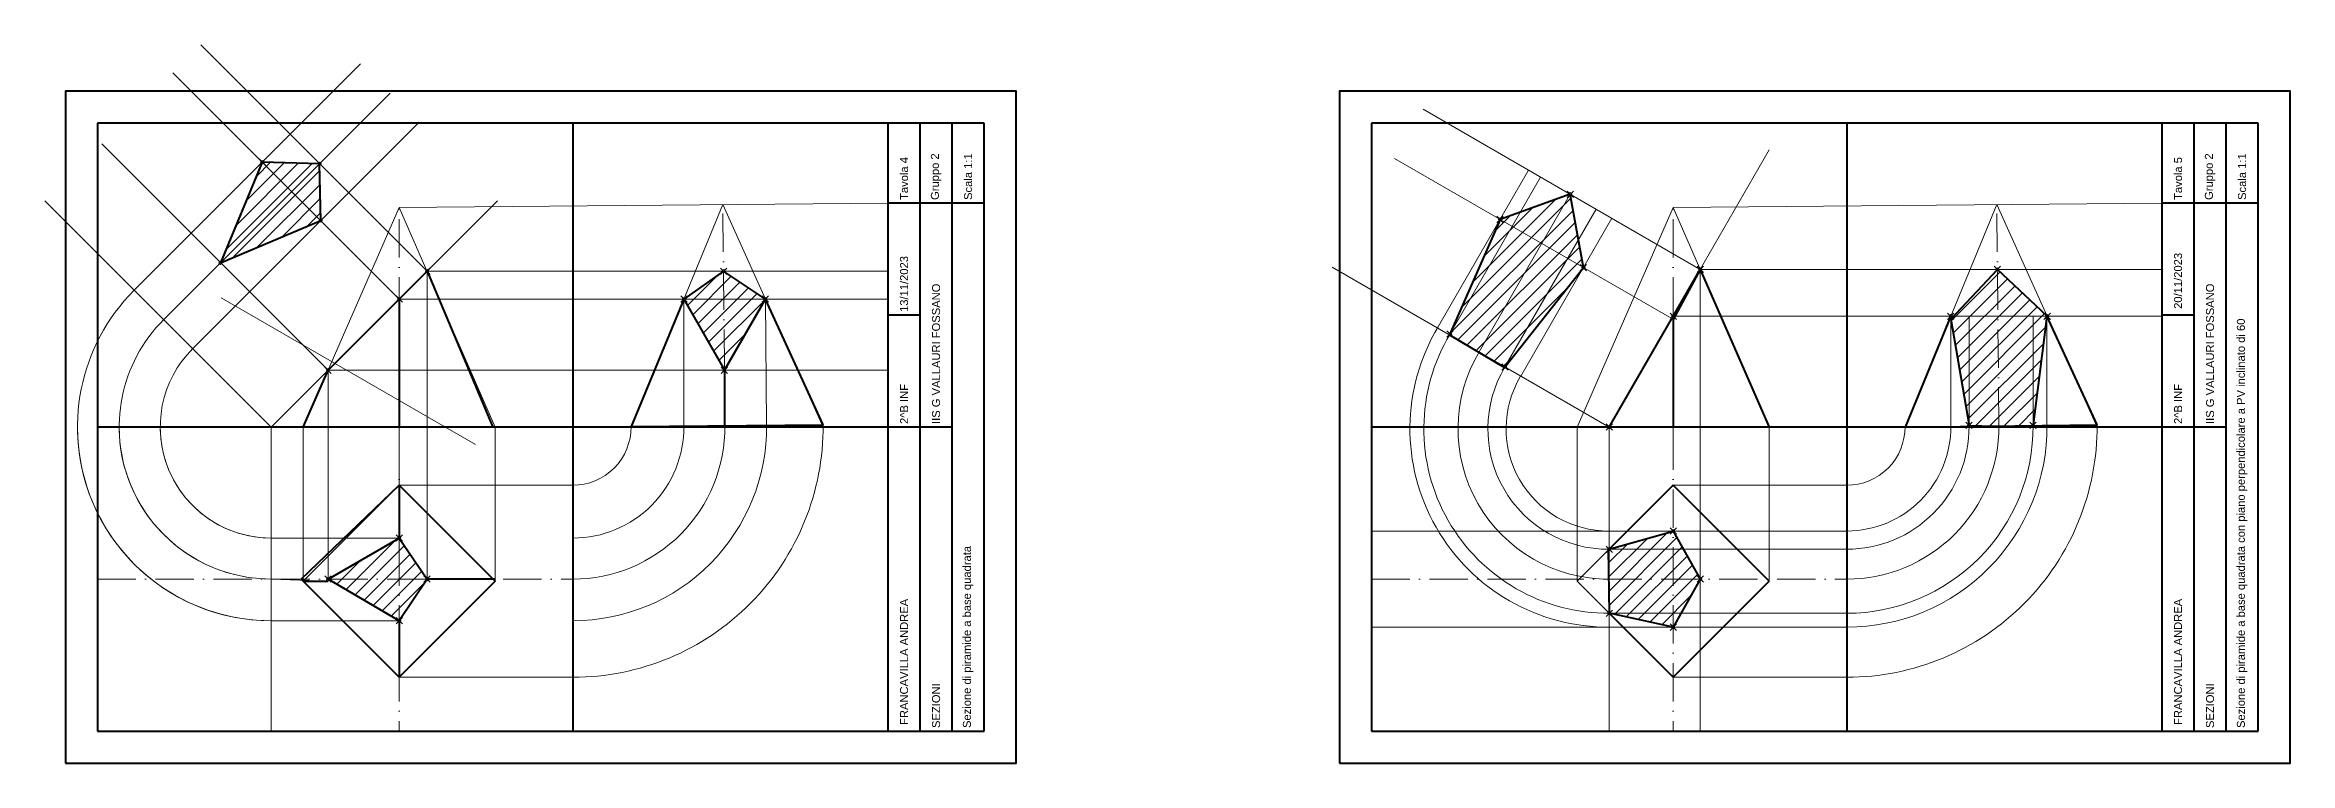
# Model space of a CAD drawing. Header units: millimetres. Extents: x -27341 to -22638, y -17500 to -16444.
# Drawn here: x -26082 to -25380, y -16680 to -16456 of the extents above; entities that cross this region are included whole.
import ezdxf

# ---------------------------------------------------------------- set-up
doc = ezdxf.new("R2010")
doc.units = ezdxf.units.MM
doc.header["$PDMODE"] = 35
doc.linetypes.add('ACAD_ISO10W100', pattern=[18, 12, -3, 0, -3])
for name, color, linetype, lineweight in [('Linea assi', 7, 'ACAD_ISO10W100', 13), ('Linea Campitura', 7, 'Continuous', 13), ('Linea Costruzione 1', 6, 'Continuous', 13), ('Linea Costruzione 2', 104, 'Continuous', 13), ('Linea Costruzione 3', 20, 'Continuous', 13), ('Linea Fine', 7, 'Continuous', 20), ('Linea Grossa', 7, 'Continuous', 40)]:
    doc.layers.add(name, color=color, linetype=linetype, lineweight=lineweight)
doc.styles.get("Standard").update_dxf_attribs({"font": 'arial.ttf'})

msp = doc.modelspace()

# ---------------------------------------------------------------- hatches: boundary and pattern name
at = {"layer": 'Linea Campitura'}
h = msp.add_hatch(dxfattribs=at)
h.set_pattern_fill('ANSI31', color=256)
h.paths.add_polyline_path([(-25971.25, -16609.87), (-25993.49, -16622.68), (-25971.25, -16635.71), (-25962.54, -16622.68)])
h.paths.add_polyline_path([(-25996.13, -16492.88), (-26014.06, -16492.38), (-26027.07, -16523.83), (-25995.78, -16510.65)])
h.paths.add_polyline_path([(-25856.83, -16535.18), (-25869.94, -16526.47), (-25882.31, -16535.18), (-25869.66, -16557.41)])
at = {"layer": 'Linea Fine'}
h = msp.add_hatch(dxfattribs=at)
h.set_pattern_fill('ANSI31', color=256)
h.paths.add_polyline_path([(-25564.73, -16622.68), (-25573.19, -16607.66), (-25593.19, -16613.36), (-25593.19, -16633.36), (-25573.19, -16637.71)])
h.paths.add_polyline_path([(-25601.25, -16525.34), (-25605.37, -16502.43), (-25627.28, -16510.32), (-25643.08, -16546.38), (-25625.87, -16556.56)])
h.paths.add_polyline_path([(-25456.35, -16540.54), (-25456.41, -16540.41), (-25471.88, -16525.89), (-25486.46, -16541.43), (-25480.76, -16574.66), (-25473.13, -16574.86), (-25460.7, -16574.71)])

# ---------------------------------------------------------------- linework, layer by layer
at = {"layer": 'Linea assi'}
for p, q in [((-25971.25, -16576.54), (-25971.25, -16506.54)), ((-25869.5, -16574.75), (-25870.12, -16505.64)), ((-25573.19, -16576.54), (-25573.19, -16506.54)), ((-25471.44, -16574.75), (-25472.06, -16505.64)), ((-26065.5, -16575.18), (-26065.5, -16670.18)), ((-26065.5, -16575.18), (-25917, -16575.18)), ((-25971.25, -16576.54), (-25971.25, -16670.18)), ((-25667.44, -16575.18), (-25667.44, -16670.18)), ((-25667.44, -16575.18), (-25518.94, -16575.18)), ((-25573.19, -16576.54), (-25573.19, -16670.18)), ((-26065.5, -16622.68), (-25917, -16622.68)), ((-25667.44, -16622.68), (-25518.94, -16622.68))]:
    msp.add_line(p, q, dxfattribs=at)
at = {"layer": 'Linea Campitura'}
msp.add_line((-25603.19, -16575.18), (-25593.19, -16575.18), dxfattribs=at)
at = {"layer": 'Linea Costruzione 1'}
for p, q in [((-25971.25, -16506.54), (-25818.5, -16505.18)), ((-25573.19, -16506.54), (-25420.44, -16505.18)), ((-26001.25, -16623.36), (-26001.25, -16575.18)), ((-25941.25, -16623.36), (-25941.25, -16575.18)), ((-25603.19, -16623.36), (-25603.19, -16575.18)), ((-25543.19, -16623.36), (-25543.19, -16575.18)), ((-25971.25, -16593.36), (-25917, -16593.36)), ((-25573.19, -16593.36), (-25518.94, -16593.36)), ((-25971.25, -16653.36), (-25917, -16653.36)), ((-25573.19, -16653.36), (-25518.94, -16653.36))]:
    msp.add_line(p, q, dxfattribs=at)
at = {"layer": 'Linea Costruzione 2'}
for p, q in [((-25962.54, -16526.47), (-25962.54, -16622.68)), ((-25962.54, -16526.47), (-25917, -16526.47)), ((-25917, -16526.47), (-25818.5, -16526.47)), ((-25564.73, -16525.89), (-25420.44, -16525.89)), ((-25564.73, -16525.89), (-25564.73, -16670.18)), ((-25971.25, -16535.18), (-25971.25, -16622.68)), ((-25971.25, -16535.18), (-25917, -16535.18)), ((-25917, -16535.18), (-25818.5, -16535.18)), ((-25882.31, -16535.18), (-25882.31, -16575.18)), ((-25856.83, -16535.18), (-25856.47, -16574.64)), ((-25573.19, -16540.54), (-25420.44, -16540.54)), ((-25486.46, -16540.54), (-25486.46, -16575.18)), ((-25480.76, -16540.54), (-25480.76, -16575.18)), ((-25460.76, -16540.54), (-25460.76, -16575.18)), ((-25456.41, -16540.41), (-25456.41, -16575.18)), ((-25993.49, -16557.41), (-25993.49, -16622.68)), ((-25993.49, -16557.41), (-25917, -16557.41)), ((-25917, -16557.41), (-25818.5, -16557.41)), ((-25518.94, -16607.66), (-25667.44, -16607.66)), ((-25593.19, -16613.36), (-25518.94, -16613.36)), ((-25518.94, -16637.71), (-25667.44, -16637.71)), ((-25593.19, -16633.36), (-25593.19, -16670.18)), ((-25593.19, -16633.36), (-25593.19, -16670.18)), ((-25593.19, -16633.36), (-25518.94, -16633.36))]:
    msp.add_line(p, q, dxfattribs=at)
for centre, radius in [((-25917, -16575.18), 60.53), ((-25917, -16575.18), 34.69), ((-25518.94, -16575.18), 62.53), ((-25518.94, -16575.18), 58.18), ((-25518.94, -16575.18), 38.18), ((-25518.94, -16575.18), 32.48)]:
    msp.add_arc(centre, radius, 270, 0.51226, dxfattribs=at)
for p in [(-25962.54, -16526.47), (-25869.86, -16526.49), (-25564.73, -16525.89), (-25471.88, -16525.89), (-25971.25, -16535.18), (-25882.31, -16535.18), (-25856.83, -16535.18), (-25573.19, -16540.54), (-25486.46, -16540.54), (-25456.35, -16540.54), (-25993.49, -16557.41), (-25869.66, -16557.41), (-25593.19, -16575.18), (-25480.76, -16574.66), (-25460.76, -16574.66), (-25971.25, -16609.87), (-25573.19, -16607.66), (-25593.19, -16613.36), (-25993.49, -16622.68), (-25962.54, -16622.68), (-25564.73, -16622.68), (-25593.19, -16633.36), (-25971.25, -16635.71), (-25573.19, -16637.71)]:
    msp.add_point(p, dxfattribs=at)
at = {"layer": 'Linea Costruzione 3'}
for p, q in [((-25962.54, -16526.47), (-26033.25, -16455.76)), ((-26054.06, -16532.38), (-25983.34, -16461.67)), ((-25971.25, -16535.18), (-26041.96, -16464.47)), ((-26044.84, -16541.59), (-25974.13, -16470.88)), ((-25564.74, -16525.89), (-25651.34, -16475.89)), ((-26035.78, -16550.65), (-25965.07, -16479.94)), ((-25993.49, -16557.41), (-26064.2, -16486.7)), ((-25573.63, -16541.29), (-25660.23, -16491.29)), ((-25646.84, -16544.21), (-25618.38, -16494.92)), ((-25643.08, -16546.38), (-25614.62, -16497.09)), ((-26011.25, -16575.18), (-26081.96, -16504.47)), ((-25633.83, -16551.72), (-25605.37, -16502.43)), ((-25625.76, -16556.38), (-25597.3, -16507.09)), ((-25620.82, -16559.23), (-25592.36, -16509.94)), ((-25593.19, -16575.18), (-25679.79, -16525.18)), ((-25947.4, -16580.65), (-26026.88, -16534.76)), ((-25971.25, -16609.87), (-26011.25, -16609.87)), ((-25993.49, -16623.36), (-26011.25, -16622.68)), ((-25971.25, -16635.71), (-26011.25, -16635.71))]:
    msp.add_line(p, q, dxfattribs=at)
for centre, radius, start, end in [((-26011.25, -16575.18), 60.53, 135, 270), ((-26011.25, -16575.18), 47.5, 135, 270), ((-25593.48, -16575.73), 61.98, 149.05846, 270.43502), ((-25593.48, -16575.73), 57.63, 149.05846, 270.43502), ((-26011.25, -16575.18), 34.69, 135, 270), ((-25593.48, -16575.73), 46.95, 149.05846, 270.43502), ((-25593.48, -16575.73), 37.63, 149.05846, 270.43502), ((-25593.48, -16575.73), 31.93, 149.05846, 270.43502), ((-26011.25, -16575.18), 60.53, 180, 270), ((-26011.25, -16575.18), 47.5, 180, 270), ((-26011.25, -16575.18), 34.69, 180, 270)]:
    msp.add_arc(centre, radius, start, end, dxfattribs=at)
for p in [(-26014.06, -16492.38), (-25996.13, -16492.88), (-25605.37, -16502.43), (-25995.78, -16510.65), (-25627.28, -16510.32), (-26027.07, -16523.83), (-25601.25, -16525.34), (-25642.91, -16546.1), (-25625.76, -16556.38)]:
    msp.add_point(p, dxfattribs=at)
at = {"layer": 'Linea Fine'}
for p, q in [((-25593.19, -16575.18), (-25543.19, -16488.58)), ((-26011.25, -16575.18), (-25940.54, -16504.47)), ((-25971.25, -16506.54), (-26001.25, -16575.18)), ((-25971.25, -16506.54), (-25941.25, -16575.18)), ((-25870.12, -16505.64), (-25898.82, -16575.18)), ((-25870.12, -16505.64), (-25838.82, -16575.18)), ((-25573.19, -16506.54), (-25603.19, -16575.18)), ((-25573.19, -16506.54), (-25543.19, -16575.18)), ((-25472.06, -16505.64), (-25500.76, -16575.18)), ((-25472.06, -16505.64), (-25440.76, -16575.18)), ((-26001.25, -16575.18), (-26011.25, -16575.18)), ((-26011.25, -16575.18), (-26011.25, -16670.18)), ((-25593.19, -16670.18), (-25593.19, -16575.18)), ((-25593.19, -16613.36), (-25593.19, -16670.18)), ((-25593.19, -16633.36), (-25593.19, -16613.36))]:
    msp.add_line(p, q, dxfattribs=at)
for points in [[(-26001.25, -16623.36), (-25971.25, -16653.36), (-25941.25, -16623.36), (-25971.25, -16593.36)], [(-25603.19, -16623.36), (-25573.19, -16653.36), (-25543.19, -16623.36), (-25573.19, -16593.36)]]:
    msp.add_lwpolyline(points, close=True, dxfattribs=at)
for centre, radius in [((-25917, -16575.18), 78.18), ((-25917, -16575.18), 47.5), ((-25917, -16575.18), 18.18), ((-25518.94, -16575.18), 78.18), ((-25518.94, -16575.18), 47.5), ((-25518.94, -16575.18), 18.18)]:
    msp.add_arc(centre, radius, 270, 0.51226, dxfattribs=at)
at = {"layer": 'Linea Grossa'}
for p, q in [((-25788.5, -16480.18), (-26065.5, -16480.18)), ((-26065.5, -16480.18), (-26065.5, -16670.18)), ((-25917, -16480.18), (-25917, -16670.18)), ((-25818.5, -16670.18), (-25818.5, -16480.18)), ((-25808.5, -16670.18), (-25808.5, -16480.18)), ((-25798.5, -16670.18), (-25798.5, -16480.18)), ((-25788.5, -16670.18), (-25788.5, -16480.18)), ((-25390.44, -16480.18), (-25667.44, -16480.18)), ((-25667.44, -16480.18), (-25667.44, -16670.18)), ((-25518.94, -16480.18), (-25518.94, -16670.18)), ((-25420.44, -16670.18), (-25420.44, -16480.18)), ((-25410.44, -16670.18), (-25410.44, -16480.18)), ((-25400.44, -16670.18), (-25400.44, -16480.18)), ((-25390.44, -16670.18), (-25390.44, -16480.18)), ((-26014.06, -16492.38), (-26027.07, -16523.83)), ((-25996.13, -16492.88), (-26014.06, -16492.38)), ((-25995.78, -16510.65), (-25996.13, -16492.88)), ((-25788.5, -16505.18), (-25818.5, -16505.18)), ((-25605.37, -16502.43), (-25627.28, -16510.32)), ((-25601.25, -16525.34), (-25605.37, -16502.43)), ((-25390.44, -16505.18), (-25420.44, -16505.18)), ((-26027.07, -16523.83), (-25995.78, -16510.65)), ((-25627.28, -16510.32), (-25643.08, -16546.38)), ((-25962.54, -16526.47), (-25993.49, -16557.41)), ((-25993.49, -16557.41), (-25962.54, -16526.47)), ((-25962.54, -16526.47), (-25942, -16575.18)), ((-25869.94, -16526.47), (-25882.31, -16535.18)), ((-25856.83, -16535.18), (-25869.94, -16526.47)), ((-25625.87, -16556.56), (-25601.25, -16525.34)), ((-25593.19, -16575.18), (-25564.73, -16525.89)), ((-25564.73, -16525.89), (-25573.19, -16541.54)), ((-25564.73, -16525.89), (-25543.19, -16575.18)), ((-25471.88, -16525.89), (-25486.46, -16541.43)), ((-25456.41, -16540.41), (-25471.88, -16525.89)), ((-25971.25, -16535.18), (-25971.25, -16575.18)), ((-25882.31, -16535.18), (-25898.82, -16575.02)), ((-25882.31, -16535.18), (-25869.66, -16557.41)), ((-25869.66, -16557.41), (-25856.83, -16535.18)), ((-25838.82, -16574.48), (-25856.83, -16535.18)), ((-25808.5, -16540.18), (-25818.5, -16540.18)), ((-25573.19, -16541.54), (-25573.19, -16575.18)), ((-25486.41, -16540.41), (-25500.76, -16575.18)), ((-25486.46, -16541.43), (-25480.76, -16574.66)), ((-25460.76, -16575.18), (-25456.35, -16540.54)), ((-25440.76, -16574.48), (-25456.41, -16540.41)), ((-25410.44, -16540.18), (-25420.44, -16540.18)), ((-25643.08, -16546.38), (-25625.87, -16556.56)), ((-26001.25, -16575.18), (-25993.49, -16557.41)), ((-25869.66, -16557.41), (-25869.66, -16574.76)), ((-25818.5, -16575.18), (-26065.5, -16575.18)), ((-25898.82, -16575.02), (-25838.82, -16574.48)), ((-25798.5, -16575.18), (-25818.5, -16575.18)), ((-25420.44, -16575.18), (-25667.44, -16575.18)), ((-25543.19, -16575.18), (-25593.19, -16575.18)), ((-25500.76, -16575.18), (-25440.76, -16574.48)), ((-25480.76, -16574.66), (-25460.76, -16575.18)), ((-25400.44, -16575.18), (-25420.44, -16575.18)), ((-26001.94, -16622.68), (-25971.25, -16593.36)), ((-25971.25, -16593.36), (-25971.25, -16609.87)), ((-25971.25, -16593.36), (-25941.25, -16623.36)), ((-25573.19, -16593.36), (-25593.19, -16613.36)), ((-25543.19, -16623.36), (-25573.19, -16593.36)), ((-25993.49, -16622.68), (-25971.25, -16609.87)), ((-25971.25, -16609.87), (-25962.54, -16622.68)), ((-25593.19, -16613.36), (-25573.19, -16607.66)), ((-25573.19, -16607.66), (-25564.73, -16622.68)), ((-25593.48, -16613.36), (-25593.19, -16633.36)), ((-25971.25, -16653.36), (-26001.94, -16622.68)), ((-26001.25, -16623.36), (-25993.49, -16623.36)), ((-25971.25, -16635.71), (-25993.49, -16622.68)), ((-25962.54, -16622.68), (-25971.25, -16635.71)), ((-25941.25, -16623.36), (-25971.25, -16653.36)), ((-25941.25, -16622.68), (-25962.54, -16622.68)), ((-25564.73, -16622.68), (-25573.19, -16637.71)), ((-25573.19, -16653.36), (-25543.19, -16623.36)), ((-25971.25, -16635.71), (-25971.25, -16653.36)), ((-25593.19, -16633.36), (-25573.19, -16653.36)), ((-25573.19, -16637.71), (-25593.19, -16633.36)), ((-26065.5, -16670.18), (-25788.5, -16670.18)), ((-25667.44, -16670.18), (-25390.44, -16670.18))]:
    msp.add_line(p, q, dxfattribs=at)
for points in [[(-26075.5, -16680.18), (-25778.5, -16680.18), (-25778.5, -16470.18), (-26075.5, -16470.18)], [(-25677.44, -16680.18), (-25380.44, -16680.18), (-25380.44, -16470.18), (-25677.44, -16470.18)]]:
    msp.add_lwpolyline(points, close=True, dxfattribs=at)

# ---------------------------------------------------------------- texts
at = {"layer": 'Linea Grossa', "char_height": 2.5, "attachment_point": 4, "rotation": 90}
for s, width, insert in [('\\pxt0; Tavola 4', 95, (-25813.5, -16505.18)), (' Gruppo 2', 95, (-25803.5, -16505.18)), (' Scala 1:1', 95, (-25793.5, -16505.18)), ('\\pxt0; Tavola 5 ', 95, (-25415.44, -16505.18)), (' Gruppo 2', 95, (-25405.44, -16505.18)), (' Scala 1:1', 95, (-25395.44, -16505.18)), (' 13/11/2023', 95, (-25813.5, -16540.18)), ('  20/11/2023', 95, (-25415.44, -16540.18)), (' IIS G VALLAURI FOSSANO', 95, (-25803.5, -16575.18)), (' IIS G VALLAURI FOSSANO', 95, (-25405.44, -16575.18)), (' Sezione di piramide a base quadrata con piano perpendicolare a PV inclinato di 60', 164.6712, (-25395.44, -16670.18)), (' 2^ B INF', 35, (-25813.5, -16575.18)), (' 2^ B INF', 35, (-25415.44, -16575.18)), (' Sezione di piramide a base quadrata', 164.6712, (-25793.5, -16670.18)), ('  FRANCAVILLA ANDREA', 95, (-25813.5, -16670.18)), ('  FRANCAVILLA ANDREA', 95, (-25415.44, -16670.18)), (' SEZIONI', 95, (-25803.5, -16670.18)), (' SEZIONI', 95, (-25405.44, -16670.18))]:
    msp.add_mtext_dynamic_manual_height_columns(s, width=width, gutter_width=12.5, heights=[0], dxfattribs=dict(at, insert=insert))

doc.saveas('drawing.dxf')
